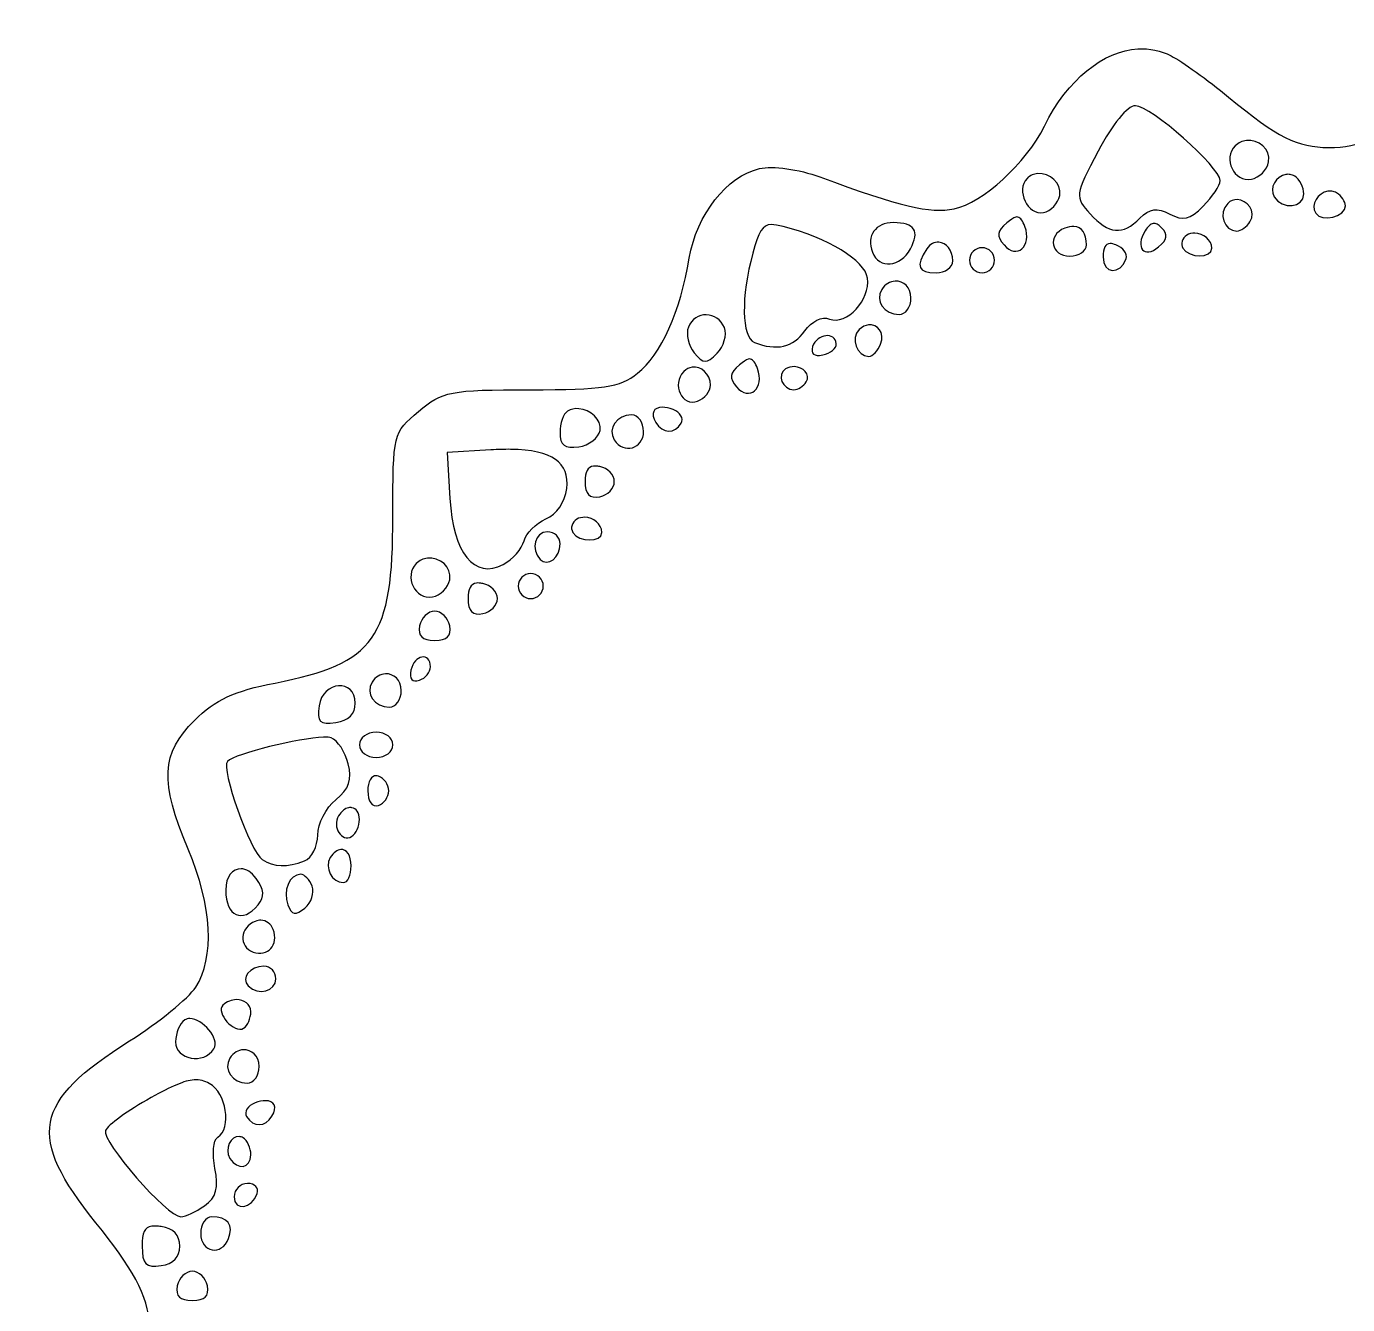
# Model space of a CAD drawing. Header units: centimetres. Extents: x -7.8 to 7.8, y -3.9 to 3.9.
# Drawn here: x -7.752 to -3.83, y 0.01 to 3.805 of the extents above; entities that cross this region are included whole.
import ezdxf

# ---------------------------------------------------------------- set-up
doc = ezdxf.new("R2010")
doc.units = ezdxf.units.CM
doc.header["$MEASUREMENT"] = 0
doc.layers.add('Layer 1', color=7, linetype='Continuous')

msp = doc.modelspace()

# ---------------------------------------------------------------- linework, layer by layer
at = {"layer": 'Layer 1', "color": 42, "lineweight": 25}
for points, knots in [([(-4.45207, 3.73818), (-4.55439, 3.73185), (-4.66158, 3.64773), (-4.72988, 3.50915), (-4.72988, 3.50915), (-4.78452, 3.39829), (-4.91259, 3.28062), (-4.99777, 3.26358), (-4.99777, 3.26358), (-5.07055, 3.24902), (-5.15557, 3.26925), (-5.3963, 3.35784), (-5.3963, 3.35784), (-5.45986, 3.38123), (-5.53493, 3.3916), (-5.57572, 3.38264), (-5.57572, 3.38264), (-5.67151, 3.3616), (-5.76279, 3.24511), (-5.78408, 3.11723), (-5.78408, 3.11723), (-5.81054, 2.95835), (-5.86783, 2.83002), (-5.93787, 2.77493), (-5.93787, 2.77493), (-5.99095, 2.73317), (-6.03936, 2.72615), (-6.2562, 2.72615), (-6.2562, 2.72615), (-6.49456, 2.72615), (-6.51648, 2.72164), (-6.58776, 2.66166), (-6.58776, 2.66166), (-6.66358, 2.59786), (-6.66383, 2.59622), (-6.66383, 2.35077), (-6.66383, 2.35077), (-6.66383, 1.98771), (-6.71615, 1.91355), (-7.01357, 1.8555), (-7.01357, 1.8555), (-7.1355, 1.8317), (-7.19071, 1.80616), (-7.25252, 1.74471), (-7.25252, 1.74471), (-7.35225, 1.64557), (-7.35663, 1.56406), (-7.27154, 1.36189), (-7.27154, 1.36189), (-7.20038, 1.1928), (-7.19208, 1.03981), (-7.24922, 0.95261), (-7.24922, 0.95261), (-7.27099, 0.91938), (-7.35893, 0.8475), (-7.44518, 0.79303), (-7.44518, 0.79303), (-7.73253, 0.61155), (-7.75163, 0.51025), (-7.54523, 0.25311), (-7.54523, 0.25311), (-7.33654, -0.00687), (-7.33426, -0.09955), (-7.53365, -0.34303), (-7.53365, -0.34303), (-7.67492, -0.51552), (-7.71039, -0.63522), (-7.64775, -0.73081), (-7.64775, -0.73081), (-7.6262, -0.7637), (-7.53226, -0.84132), (-7.43856, -0.90361), (-7.43856, -0.90361), (-7.19084, -1.0683), (-7.15605, -1.18657), (-7.27154, -1.47081), (-7.27154, -1.47081), (-7.30565, -1.55475), (-7.33355, -1.65361), (-7.33355, -1.69074), (-7.33355, -1.69074), (-7.33355, -1.78597), (-7.21647, -1.90138), (-7.08385, -1.93713), (-7.08385, -1.93713), (-6.69847, -2.04102), (-6.66409, -2.08192), (-6.66382, -2.43653), (-6.66382, -2.43653), (-6.66382, -2.66623), (-6.66099, -2.67923), (-6.59189, -2.75321), (-6.59189, -2.75321), (-6.52049, -2.82964), (-6.51785, -2.8301), (-6.26695, -2.8301), (-6.26695, -2.8301), (-5.91646, -2.8301), (-5.85834, -2.87855), (-5.77251, -3.23938), (-5.77251, -3.23938), (-5.73929, -3.37902), (-5.69924, -3.43311), (-5.59805, -3.47502), (-5.59805, -3.47502), (-5.5234, -3.50594), (-5.47949, -3.49712), (-5.2235, -3.40391), (-5.2235, -3.40391), (-5.11553, -3.3646), (-5.06462, -3.35855), (-4.98785, -3.3758), (-4.98785, -3.3758), (-4.88431, -3.39906), (-4.84872, -3.43412), (-4.69515, -3.66023), (-4.69515, -3.66023), (-4.64247, -3.73779), (-4.57549, -3.81051), (-4.54632, -3.82229), (-4.54632, -3.82229), (-4.43613, -3.86676), (-4.35219, -3.8432), (-4.23296, -3.73465), (-4.23296, -3.73465), (-3.96074, -3.48683), (-3.81734, -3.48996), (-3.51941, -3.75036), (-3.51941, -3.75036), (-3.34104, -3.90627), (-3.22621, -3.87525), (-3.05143, -3.62303), (-3.05143, -3.62303), (-2.98157, -3.52222), (-2.90203, -3.42469), (-2.87449, -3.4064), (-2.87449, -3.4064), (-2.79121, -3.3511), (-2.64449, -3.36171), (-2.45529, -3.43617), (-2.45529, -3.43617), (-2.26401, -3.51145), (-2.20042, -3.51016), (-2.0948, -3.42707), (-2.0948, -3.42707), (-2.05078, -3.39244), (-2.01889, -3.32793), (-1.98979, -3.2121), (-1.98979, -3.2121), (-1.9046, -2.87294), (-1.84919, -2.83011), (-1.49122, -2.83011), (-1.49122, -2.83011), (-1.26037, -2.83011), (-1.25043, -2.82745), (-1.18033, -2.75735), (-1.18033, -2.75735), (-1.11004, -2.68707), (-1.10757, -2.67779), (-1.10757, -2.4415), (-1.10757, -2.4415), (-1.10731, -2.08356), (-1.0642, -2.03149), (-0.68837, -1.93631), (-0.68837, -1.93631), (-0.55072, -1.90146), (-0.43784, -1.79321), (-0.43784, -1.6957), (-0.43784, -1.6957), (-0.43784, -1.65608), (-0.46723, -1.55181), (-0.50316, -1.46419), (-0.50316, -1.46419), (-0.57236, -1.29543), (-0.58268, -1.1518), (-0.53127, -1.06731), (-0.53127, -1.06731), (-0.51412, -1.03913), (-0.42584, -0.96655), (-0.33531, -0.90608), (-0.33531, -0.90608), (-0.04358, -0.7112), (-0.02424, -0.60271), (-0.23692, -0.34301), (-0.23692, -0.34301), (-0.43502, -0.10113), (-0.43418, -0.00207), (-0.23196, 0.24486), (-0.23196, 0.24486), (-0.12182, 0.37935), (-0.10298, 0.41783), (-0.10298, 0.50614), (-0.10298, 0.50614), (-0.10298, 0.63375), (-0.12923, 0.66678), (-0.34359, 0.80545), (-0.34359, 0.80545), (-0.58663, 0.96268), (-0.62479, 1.09706), (-0.50151, 1.3619), (-0.50151, 1.3619), (-0.37562, 1.63236), (-0.44267, 1.77402), (-0.73137, 1.84476), (-0.73137, 1.84476), (-0.93632, 1.89499), (-1.05108, 1.96016), (-1.0836, 2.04568), (-1.0836, 2.04568), (-1.0969, 2.08067), (-1.10758, 2.21893), (-1.10758, 2.35326), (-1.10758, 2.35326), (-1.10758, 2.59553), (-1.10795, 2.59796), (-1.18365, 2.66167), (-1.18365, 2.66167), (-1.25496, 2.72167), (-1.27689, 2.72616), (-1.51603, 2.72616), (-1.51603, 2.72616), (-1.76252, 2.72616), (-1.77464, 2.72907), (-1.84676, 2.79644), (-1.84676, 2.79644), (-1.89128, 2.83803), (-1.93302, 2.91053), (-1.94929, 2.97586), (-1.94929, 2.97586), (-2.00373, 3.19444), (-2.06082, 3.30489), (-2.14442, 3.35372), (-2.14442, 3.35372), (-2.23388, 3.40597), (-2.27231, 3.40087), (-2.55535, 3.2975), (-2.55535, 3.2975), (-2.68598, 3.24979), (-2.71185, 3.24785), (-2.8034, 3.27683), (-2.8034, 3.27683), (-2.88898, 3.30392), (-2.9261, 3.33899), (-3.02995, 3.49263), (-3.02995, 3.49263), (-3.22596, 3.7826), (-3.33046, 3.80489), (-3.57069, 3.60921), (-3.57069, 3.60921), (-3.74024, 3.47111), (-3.79019, 3.4455), (-3.88571, 3.4455), (-3.88571, 3.4455), (-3.97957, 3.4455), (-4.03705, 3.47423), (-4.18337, 3.59515), (-4.18337, 3.59515), (-4.24476, 3.64588), (-4.32156, 3.70099), (-4.3537, 3.71752), (-4.3537, 3.71752), (-4.38513, 3.73368), (-4.41799, 3.7403), (-4.45209, 3.73819), (-4.45209, 3.73819), (-4.45209, 3.73819), (-4.45207, 3.73818), (-4.45207, 3.73818)], [0, 0, 0, 0, 0.0147059, 0.0147059, 0.0147059, 0.0147059, 0.0294118, 0.0294118, 0.0294118, 0.0294118, 0.0441176, 0.0441176, 0.0441176, 0.0441176, 0.0588235, 0.0588235, 0.0588235, 0.0588235, 0.0735294, 0.0735294, 0.0735294, 0.0735294, 0.0882353, 0.0882353, 0.0882353, 0.0882353, 0.1029412, 0.1029412, 0.1029412, 0.1029412, 0.1176471, 0.1176471, 0.1176471, 0.1176471, 0.1323529, 0.1323529, 0.1323529, 0.1323529, 0.1470588, 0.1470588, 0.1470588, 0.1470588, 0.1617647, 0.1617647, 0.1617647, 0.1617647, 0.1764706, 0.1764706, 0.1764706, 0.1764706, 0.1911765, 0.1911765, 0.1911765, 0.1911765, 0.2058824, 0.2058824, 0.2058824, 0.2058824, 0.2205882, 0.2205882, 0.2205882, 0.2205882, 0.2352941, 0.2352941, 0.2352941, 0.2352941, 0.25, 0.25, 0.25, 0.25, 0.2647059, 0.2647059, 0.2647059, 0.2647059, 0.2794118, 0.2794118, 0.2794118, 0.2794118, 0.2941176, 0.2941176, 0.2941176, 0.2941176, 0.3088235, 0.3088235, 0.3088235, 0.3088235, 0.3235294, 0.3235294, 0.3235294, 0.3235294, 0.3382353, 0.3382353, 0.3382353, 0.3382353, 0.3529412, 0.3529412, 0.3529412, 0.3529412, 0.3676471, 0.3676471, 0.3676471, 0.3676471, 0.3823529, 0.3823529, 0.3823529, 0.3823529, 0.3970588, 0.3970588, 0.3970588, 0.3970588, 0.4117647, 0.4117647, 0.4117647, 0.4117647, 0.4264706, 0.4264706, 0.4264706, 0.4264706, 0.4411765, 0.4411765, 0.4411765, 0.4411765, 0.4558824, 0.4558824, 0.4558824, 0.4558824, 0.4705882, 0.4705882, 0.4705882, 0.4705882, 0.4852941, 0.4852941, 0.4852941, 0.4852941, 0.5, 0.5, 0.5, 0.5, 0.5147059, 0.5147059, 0.5147059, 0.5147059, 0.5294118, 0.5294118, 0.5294118, 0.5294118, 0.5441176, 0.5441176, 0.5441176, 0.5441176, 0.5588235, 0.5588235, 0.5588235, 0.5588235, 0.5735294, 0.5735294, 0.5735294, 0.5735294, 0.5882353, 0.5882353, 0.5882353, 0.5882353, 0.6029412, 0.6029412, 0.6029412, 0.6029412, 0.6176471, 0.6176471, 0.6176471, 0.6176471, 0.6323529, 0.6323529, 0.6323529, 0.6323529, 0.6470588, 0.6470588, 0.6470588, 0.6470588, 0.6617647, 0.6617647, 0.6617647, 0.6617647, 0.6764706, 0.6764706, 0.6764706, 0.6764706, 0.6911765, 0.6911765, 0.6911765, 0.6911765, 0.7058824, 0.7058824, 0.7058824, 0.7058824, 0.7205882, 0.7205882, 0.7205882, 0.7205882, 0.7352941, 0.7352941, 0.7352941, 0.7352941, 0.75, 0.75, 0.75, 0.75, 0.7647059, 0.7647059, 0.7647059, 0.7647059, 0.7794118, 0.7794118, 0.7794118, 0.7794118, 0.7941176, 0.7941176, 0.7941176, 0.7941176, 0.8088235, 0.8088235, 0.8088235, 0.8088235, 0.8235294, 0.8235294, 0.8235294, 0.8235294, 0.8382353, 0.8382353, 0.8382353, 0.8382353, 0.8529412, 0.8529412, 0.8529412, 0.8529412, 0.8676471, 0.8676471, 0.8676471, 0.8676471, 0.8823529, 0.8823529, 0.8823529, 0.8823529, 0.8970588, 0.8970588, 0.8970588, 0.8970588, 0.9117647, 0.9117647, 0.9117647, 0.9117647, 0.9264706, 0.9264706, 0.9264706, 0.9264706, 0.9411765, 0.9411765, 0.9411765, 0.9411765, 0.9558824, 0.9558824, 0.9558824, 0.9558824, 0.9705882, 0.9705882, 0.9705882, 0.9705882, 1, 1, 1, 1]), ([(-4.45951, 3.56951), (-4.41404, 3.56917), (-4.20816, 3.38691), (-4.20816, 3.34709), (-4.20816, 3.34709), (-4.20816, 3.3329), (-4.231, 3.29862), (-4.25859, 3.27102), (-4.25859, 3.27102), (-4.2987, 3.23091), (-4.31814, 3.22664), (-4.35781, 3.24787), (-4.35781, 3.24787), (-4.39596, 3.26829), (-4.41676, 3.26499), (-4.44628, 3.23547), (-4.44628, 3.23547), (-4.49815, 3.1836), (-4.53882, 3.18741), (-4.59428, 3.2487), (-4.59428, 3.2487), (-4.63994, 3.29915), (-4.63953, 3.30251), (-4.5703, 3.43473), (-4.5703, 3.43473), (-4.52868, 3.51422), (-4.48333, 3.56969), (-4.45951, 3.5695), (-4.45951, 3.5695), (-4.45951, 3.5695), (-4.45951, 3.56951), (-4.45951, 3.56951)], [0, 0, 0, 0, 0.1111111, 0.1111111, 0.1111111, 0.1111111, 0.2222222, 0.2222222, 0.2222222, 0.2222222, 0.3333333, 0.3333333, 0.3333333, 0.3333333, 0.4444444, 0.4444444, 0.4444444, 0.4444444, 0.5555556, 0.5555556, 0.5555556, 0.5555556, 0.6666667, 0.6666667, 0.6666667, 0.6666667, 0.7777778, 0.7777778, 0.7777778, 0.7777778, 1, 1, 1, 1]), ([(-4.13044, 3.46616), (-4.09482, 3.46999), (-4.05689, 3.44094), (-4.06429, 3.4025), (-4.06429, 3.4025), (-4.06886, 3.37874), (-4.0918, 3.35581), (-4.11555, 3.35124), (-4.11555, 3.35124), (-4.16681, 3.34137), (-4.2013, 3.41267), (-4.16351, 3.45046), (-4.16351, 3.45046), (-4.15406, 3.45991), (-4.14231, 3.46489), (-4.13044, 3.46617), (-4.13044, 3.46617), (-4.13044, 3.46617), (-4.13044, 3.46616), (-4.13044, 3.46616)], [0, 0, 0, 0, 0.1666667, 0.1666667, 0.1666667, 0.1666667, 0.3333333, 0.3333333, 0.3333333, 0.3333333, 0.5, 0.5, 0.5, 0.5, 0.6666667, 0.6666667, 0.6666667, 0.6666667, 1, 1, 1, 1]), ([(-4.74973, 3.36777), (-4.71516, 3.37023), (-4.67726, 3.34042), (-4.68441, 3.30328), (-4.68441, 3.30328), (-4.68899, 3.27952), (-4.71036, 3.25625), (-4.73237, 3.25202), (-4.73237, 3.25202), (-4.7794, 3.24296), (-4.81586, 3.31901), (-4.78115, 3.35372), (-4.78115, 3.35372), (-4.77219, 3.36268), (-4.76126, 3.36696), (-4.74973, 3.36778), (-4.74973, 3.36778), (-4.74973, 3.36778), (-4.74973, 3.36777), (-4.74973, 3.36777)], [0, 0, 0, 0, 0.1666667, 0.1666667, 0.1666667, 0.1666667, 0.3333333, 0.3333333, 0.3333333, 0.3333333, 0.5, 0.5, 0.5, 0.5, 0.6666667, 0.6666667, 0.6666667, 0.6666667, 1, 1, 1, 1]), ([(-4.01303, 3.36528), (-4.00905, 3.36597), (-4.00467, 3.36589), (-4.00063, 3.36528), (-4.00063, 3.36528), (-3.99601, 3.36459), (-3.99095, 3.36303), (-3.98658, 3.36032), (-3.98658, 3.36032), (-3.97175, 3.35115), (-3.96012, 3.32706), (-3.96012, 3.3074), (-3.96012, 3.3074), (-3.96012, 3.26564), (-4.02345, 3.25979), (-4.04776, 3.29913), (-4.04776, 3.29913), (-4.06433, 3.32595), (-4.04089, 3.36039), (-4.01303, 3.36528)], [0, 0, 0, 0, 0.1666667, 0.1666667, 0.1666667, 0.1666667, 0.3333333, 0.3333333, 0.3333333, 0.3333333, 0.5, 0.5, 0.5, 0.5, 0.6666667, 0.6666667, 0.6666667, 0.6666667, 1, 1, 1, 1]), ([(-3.889, 3.31567), (-3.88503, 3.31636), (-3.88061, 3.31628), (-3.8766, 3.31567), (-3.8766, 3.31567), (-3.87202, 3.31498), (-3.86685, 3.31337), (-3.86255, 3.31071), (-3.86255, 3.31071), (-3.84771, 3.30154), (-3.83609, 3.28405), (-3.83609, 3.27268), (-3.83609, 3.27268), (-3.83609, 3.23968), (-3.90695, 3.22187), (-3.92456, 3.25035), (-3.92456, 3.25035), (-3.94075, 3.27654), (-3.91682, 3.31076), (-3.88901, 3.31567), (-3.88901, 3.31567), (-3.88901, 3.31567), (-3.889, 3.31567), (-3.889, 3.31567)], [0, 0, 0, 0, 0.1428571, 0.1428571, 0.1428571, 0.1428571, 0.2857143, 0.2857143, 0.2857143, 0.2857143, 0.4285714, 0.4285714, 0.4285714, 0.4285714, 0.5714286, 0.5714286, 0.5714286, 0.5714286, 0.7142857, 0.7142857, 0.7142857, 0.7142857, 1, 1, 1, 1]), ([(-4.15772, 3.29087), (-4.12831, 3.29002), (-4.10052, 3.25574), (-4.11969, 3.22472), (-4.11969, 3.22472), (-4.12886, 3.20989), (-4.14652, 3.19743), (-4.15855, 3.19743), (-4.15855, 3.19743), (-4.19686, 3.19743), (-4.21446, 3.25066), (-4.18583, 3.27929), (-4.18583, 3.27929), (-4.17728, 3.28784), (-4.16752, 3.29115), (-4.15772, 3.29087)], [0, 0, 0, 0, 0.2, 0.2, 0.2, 0.2, 0.4, 0.4, 0.4, 0.4, 0.6, 0.6, 0.6, 0.6, 1, 1, 1, 1]), ([(-5.54017, 3.21648), (-5.53095, 3.21648), (-5.51967, 3.21426), (-5.50544, 3.21069), (-5.50544, 3.21069), (-5.37288, 3.17742), (-5.26238, 3.10992), (-5.25491, 3.05773), (-5.25491, 3.05773), (-5.24568, 2.99316), (-5.31707, 2.91657), (-5.36818, 2.93619), (-5.36818, 2.93619), (-5.39, 2.94456), (-5.42049, 2.92983), (-5.44094, 2.90064), (-5.44094, 2.90064), (-5.47484, 2.85224), (-5.52568, 2.84055), (-5.5906, 2.86674), (-5.5906, 2.86674), (-5.6285, 2.88204), (-5.63116, 3.00316), (-5.59556, 3.13132), (-5.59556, 3.13132), (-5.57772, 3.19559), (-5.56782, 3.21625), (-5.54016, 3.21648), (-5.54016, 3.21648), (-5.54016, 3.21648), (-5.54017, 3.21648), (-5.54017, 3.21648)], [0, 0, 0, 0, 0.1111111, 0.1111111, 0.1111111, 0.1111111, 0.2222222, 0.2222222, 0.2222222, 0.2222222, 0.3333333, 0.3333333, 0.3333333, 0.3333333, 0.4444444, 0.4444444, 0.4444444, 0.4444444, 0.5555556, 0.5555556, 0.5555556, 0.5555556, 0.6666667, 0.6666667, 0.6666667, 0.6666667, 0.7777778, 0.7777778, 0.7777778, 0.7777778, 1, 1, 1, 1]), ([(-5.17802, 3.22225), (-5.11498, 3.22225), (-5.09913, 3.19769), (-5.12759, 3.14453), (-5.12759, 3.14453), (-5.1571, 3.08939), (-5.2206, 3.08395), (-5.24004, 3.13461), (-5.24004, 3.13461), (-5.25879, 3.18347), (-5.23138, 3.22225), (-5.17803, 3.22225), (-5.17803, 3.22225), (-5.17803, 3.22225), (-5.17802, 3.22225), (-5.17802, 3.22225)], [0, 0, 0, 0, 0.2, 0.2, 0.2, 0.2, 0.4, 0.4, 0.4, 0.4, 0.6, 0.6, 0.6, 0.6, 1, 1, 1, 1]), ([(-4.81505, 3.23877), (-4.81277, 3.23935), (-4.8104, 3.23917), (-4.80844, 3.23877), (-4.80844, 3.23877), (-4.80056, 3.23718), (-4.79429, 3.22765), (-4.78777, 3.21066), (-4.78777, 3.21066), (-4.76552, 3.15267), (-4.81269, 3.1114), (-4.84978, 3.15609), (-4.84978, 3.15609), (-4.8723, 3.18323), (-4.8704, 3.19744), (-4.84151, 3.22141), (-4.84151, 3.22141), (-4.83012, 3.23086), (-4.8219, 3.23707), (-4.81505, 3.23877)], [0, 0, 0, 0, 0.1666667, 0.1666667, 0.1666667, 0.1666667, 0.3333333, 0.3333333, 0.3333333, 0.3333333, 0.5, 0.5, 0.5, 0.5, 0.6666667, 0.6666667, 0.6666667, 0.6666667, 1, 1, 1, 1]), ([(-4.40742, 3.21976), (-4.39957, 3.22119), (-4.39145, 3.21701), (-4.38179, 3.20736), (-4.38179, 3.20736), (-4.36247, 3.18805), (-4.36499, 3.1718), (-4.39088, 3.15031), (-4.39088, 3.15031), (-4.43414, 3.11441), (-4.46173, 3.14785), (-4.43057, 3.19827), (-4.43057, 3.19827), (-4.42262, 3.21113), (-4.41527, 3.21834), (-4.40742, 3.21977), (-4.40742, 3.21977), (-4.40742, 3.21977), (-4.40742, 3.21976), (-4.40742, 3.21976)], [0, 0, 0, 0, 0.1666667, 0.1666667, 0.1666667, 0.1666667, 0.3333333, 0.3333333, 0.3333333, 0.3333333, 0.5, 0.5, 0.5, 0.5, 0.6666667, 0.6666667, 0.6666667, 0.6666667, 1, 1, 1, 1]), ([(-4.64224, 3.21069), (-4.61841, 3.20992), (-4.60503, 3.19111), (-4.60503, 3.15612), (-4.60503, 3.15612), (-4.60503, 3.13793), (-4.62735, 3.12305), (-4.65464, 3.12305), (-4.65464, 3.12305), (-4.71104, 3.12305), (-4.72229, 3.18549), (-4.66952, 3.20573), (-4.66952, 3.20573), (-4.65938, 3.20962), (-4.65018, 3.21094), (-4.64223, 3.21069), (-4.64223, 3.21069), (-4.64223, 3.21069), (-4.64224, 3.21069), (-4.64224, 3.21069)], [0, 0, 0, 0, 0.1666667, 0.1666667, 0.1666667, 0.1666667, 0.3333333, 0.3333333, 0.3333333, 0.3333333, 0.5, 0.5, 0.5, 0.5, 0.6666667, 0.6666667, 0.6666667, 0.6666667, 1, 1, 1, 1]), ([(-4.2834, 3.19085), (-4.2582, 3.19048), (-4.23297, 3.17132), (-4.23297, 3.1462), (-4.23297, 3.1462), (-4.23297, 3.116), (-4.30034, 3.11607), (-4.31896, 3.1462), (-4.31896, 3.1462), (-4.32681, 3.1589), (-4.32124, 3.17649), (-4.30738, 3.18506), (-4.30738, 3.18506), (-4.29998, 3.18963), (-4.2918, 3.19097), (-4.2834, 3.19085)], [0, 0, 0, 0, 0.2, 0.2, 0.2, 0.2, 0.4, 0.4, 0.4, 0.4, 0.6, 0.6, 0.6, 0.6, 1, 1, 1, 1]), ([(-5.04325, 3.16439), (-5.02199, 3.16262), (-5.00191, 3.14136), (-5.00191, 3.10899), (-5.00191, 3.10899), (-5.00191, 3.08933), (-5.02423, 3.07344), (-5.05152, 3.07344), (-5.05152, 3.07344), (-5.10537, 3.07344), (-5.11243, 3.09146), (-5.0788, 3.14455), (-5.0788, 3.14455), (-5.0693, 3.15956), (-5.05601, 3.16546), (-5.04325, 3.16439)], [0, 0, 0, 0, 0.2, 0.2, 0.2, 0.2, 0.4, 0.4, 0.4, 0.4, 0.6, 0.6, 0.6, 0.6, 1, 1, 1, 1]), ([(-4.91509, 3.14785), (-4.89462, 3.14785), (-4.87788, 3.13111), (-4.87788, 3.11064), (-4.87788, 3.11064), (-4.87788, 3.09018), (-4.89462, 3.07343), (-4.91509, 3.07343), (-4.91509, 3.07343), (-4.93555, 3.07343), (-4.9523, 3.09018), (-4.9523, 3.11064), (-4.9523, 3.11064), (-4.9523, 3.1311), (-4.93555, 3.14785), (-4.91509, 3.14785)], [0, 0, 0, 0, 0.2, 0.2, 0.2, 0.2, 0.4, 0.4, 0.4, 0.4, 0.6, 0.6, 0.6, 0.6, 1, 1, 1, 1]), ([(-4.53475, 3.16025), (-4.52991, 3.16051), (-4.52409, 3.15869), (-4.51739, 3.15611), (-4.51739, 3.15611), (-4.49635, 3.14803), (-4.48278, 3.13011), (-4.48762, 3.1156), (-4.48762, 3.1156), (-4.50423, 3.06576), (-4.55542, 3.06953), (-4.55542, 3.12056), (-4.55542, 3.12056), (-4.55542, 3.14731), (-4.54928, 3.15987), (-4.53475, 3.16025)], [0, 0, 0, 0, 0.2, 0.2, 0.2, 0.2, 0.4, 0.4, 0.4, 0.4, 0.6, 0.6, 0.6, 0.6, 1, 1, 1, 1]), ([(-5.17306, 3.04863), (-5.14894, 3.04977), (-5.12593, 3.03112), (-5.12593, 2.99902), (-5.12593, 2.99902), (-5.12593, 2.97174), (-5.14182, 2.94941), (-5.16148, 2.94941), (-5.16148, 2.94941), (-5.2053, 2.94941), (-5.2335, 2.99023), (-5.21274, 3.02382), (-5.21274, 3.02382), (-5.20262, 3.04019), (-5.18753, 3.04794), (-5.17305, 3.04862), (-5.17305, 3.04862), (-5.17305, 3.04862), (-5.17306, 3.04863), (-5.17306, 3.04863)], [0, 0, 0, 0, 0.1666667, 0.1666667, 0.1666667, 0.1666667, 0.3333333, 0.3333333, 0.3333333, 0.3333333, 0.5, 0.5, 0.5, 0.5, 0.6666667, 0.6666667, 0.6666667, 0.6666667, 1, 1, 1, 1]), ([(-5.73364, 2.94859), (-5.71166, 2.94825), (-5.68945, 2.93546), (-5.6799, 2.91056), (-5.6799, 2.91056), (-5.67164, 2.88904), (-5.6813, 2.85458), (-5.7014, 2.83449), (-5.7014, 2.83449), (-5.73357, 2.80232), (-5.74133, 2.80256), (-5.7692, 2.83613), (-5.7692, 2.83613), (-5.78672, 2.8571), (-5.79448, 2.89156), (-5.78656, 2.9122), (-5.78656, 2.9122), (-5.77711, 2.93681), (-5.75563, 2.94891), (-5.73364, 2.94858), (-5.73364, 2.94858), (-5.73364, 2.94858), (-5.73364, 2.94859), (-5.73364, 2.94859)], [0, 0, 0, 0, 0.1428571, 0.1428571, 0.1428571, 0.1428571, 0.2857143, 0.2857143, 0.2857143, 0.2857143, 0.4285714, 0.4285714, 0.4285714, 0.4285714, 0.5714286, 0.5714286, 0.5714286, 0.5714286, 0.7142857, 0.7142857, 0.7142857, 0.7142857, 1, 1, 1, 1]), ([(-5.25243, 2.91882), (-5.22573, 2.92223), (-5.20293, 2.89596), (-5.21605, 2.86177), (-5.21605, 2.86177), (-5.22373, 2.84174), (-5.2394, 2.82539), (-5.25078, 2.82539), (-5.25078, 2.82539), (-5.28679, 2.82539), (-5.3062, 2.87829), (-5.27972, 2.90477), (-5.27972, 2.90477), (-5.27116, 2.91333), (-5.26133, 2.91769), (-5.25243, 2.91883), (-5.25243, 2.91883), (-5.25243, 2.91883), (-5.25243, 2.91882), (-5.25243, 2.91882)], [0, 0, 0, 0, 0.1666667, 0.1666667, 0.1666667, 0.1666667, 0.3333333, 0.3333333, 0.3333333, 0.3333333, 0.5, 0.5, 0.5, 0.5, 0.6666667, 0.6666667, 0.6666667, 0.6666667, 1, 1, 1, 1]), ([(-5.37894, 2.88658), (-5.36322, 2.88849), (-5.3485, 2.88101), (-5.34752, 2.8626), (-5.34752, 2.8626), (-5.34681, 2.84896), (-5.36528, 2.83424), (-5.38803, 2.82953), (-5.38803, 2.82953), (-5.41389, 2.82417), (-5.42476, 2.83347), (-5.4178, 2.85433), (-5.4178, 2.85433), (-5.41137, 2.87364), (-5.39466, 2.88466), (-5.37894, 2.88658)], [0, 0, 0, 0, 0.2, 0.2, 0.2, 0.2, 0.4, 0.4, 0.4, 0.4, 0.6, 0.6, 0.6, 0.6, 1, 1, 1, 1]), ([(-5.77581, 2.79316), (-5.749, 2.79705), (-5.72124, 2.77437), (-5.72124, 2.73942), (-5.72124, 2.73942), (-5.72124, 2.72122), (-5.73829, 2.70034), (-5.75927, 2.69229), (-5.75927, 2.69229), (-5.80545, 2.67457), (-5.83765, 2.74289), (-5.80061, 2.77993), (-5.80061, 2.77993), (-5.79288, 2.78766), (-5.78474, 2.79186), (-5.77581, 2.79316)], [0, 0, 0, 0, 0.2, 0.2, 0.2, 0.2, 0.4, 0.4, 0.4, 0.4, 0.6, 0.6, 0.6, 0.6, 1, 1, 1, 1]), ([(-5.6088, 2.81713), (-5.60652, 2.81769), (-5.60415, 2.81753), (-5.60219, 2.81713), (-5.60219, 2.81713), (-5.59431, 2.81554), (-5.58804, 2.80601), (-5.58152, 2.78902), (-5.58152, 2.78902), (-5.55927, 2.73103), (-5.60645, 2.68976), (-5.64353, 2.73445), (-5.64353, 2.73445), (-5.66606, 2.76159), (-5.66415, 2.77579), (-5.63526, 2.79977), (-5.63526, 2.79977), (-5.62387, 2.80922), (-5.61565, 2.81543), (-5.6088, 2.81713)], [0, 0, 0, 0, 0.1666667, 0.1666667, 0.1666667, 0.1666667, 0.3333333, 0.3333333, 0.3333333, 0.3333333, 0.5, 0.5, 0.5, 0.5, 0.6666667, 0.6666667, 0.6666667, 0.6666667, 1, 1, 1, 1]), ([(-5.47237, 2.7948), (-5.44617, 2.79374), (-5.42306, 2.77159), (-5.43682, 2.74933), (-5.43682, 2.74933), (-5.44467, 2.73663), (-5.46117, 2.72618), (-5.4732, 2.72618), (-5.4732, 2.72618), (-5.50794, 2.72618), (-5.52574, 2.77105), (-5.498, 2.78819), (-5.498, 2.78819), (-5.48974, 2.79329), (-5.4811, 2.79515), (-5.47237, 2.7948)], [0, 0, 0, 0, 0.2, 0.2, 0.2, 0.2, 0.4, 0.4, 0.4, 0.4, 0.6, 0.6, 0.6, 0.6, 1, 1, 1, 1]), ([(-6.11233, 2.66997), (-6.07794, 2.66706), (-6.04263, 2.63718), (-6.04867, 2.60548), (-6.04867, 2.60548), (-6.05289, 2.58332), (-6.08178, 2.56106), (-6.11233, 2.5567), (-6.11233, 2.5567), (-6.15408, 2.55074), (-6.16773, 2.56139), (-6.16773, 2.59887), (-6.16773, 2.59887), (-6.16773, 2.6263), (-6.15782, 2.65487), (-6.1454, 2.66254), (-6.1454, 2.66254), (-6.13572, 2.66852), (-6.12379, 2.67095), (-6.11233, 2.66998), (-6.11233, 2.66998), (-6.11233, 2.66998), (-6.11233, 2.66997), (-6.11233, 2.66997)], [0, 0, 0, 0, 0.1428571, 0.1428571, 0.1428571, 0.1428571, 0.2857143, 0.2857143, 0.2857143, 0.2857143, 0.4285714, 0.4285714, 0.4285714, 0.4285714, 0.5714286, 0.5714286, 0.5714286, 0.5714286, 0.7142857, 0.7142857, 0.7142857, 0.7142857, 1, 1, 1, 1]), ([(-5.86346, 2.6741), (-5.85466, 2.6741), (-5.84392, 2.67204), (-5.83204, 2.66749), (-5.83204, 2.66749), (-5.81012, 2.65908), (-5.79957, 2.64071), (-5.80806, 2.62698), (-5.80806, 2.62698), (-5.82817, 2.59445), (-5.86271, 2.5953), (-5.8833, 2.62862), (-5.8833, 2.62862), (-5.90042, 2.65632), (-5.88987, 2.6744), (-5.86346, 2.67409), (-5.86346, 2.67409), (-5.86346, 2.67409), (-5.86346, 2.6741), (-5.86346, 2.6741)], [0, 0, 0, 0, 0.1666667, 0.1666667, 0.1666667, 0.1666667, 0.3333333, 0.3333333, 0.3333333, 0.3333333, 0.5, 0.5, 0.5, 0.5, 0.6666667, 0.6666667, 0.6666667, 0.6666667, 1, 1, 1, 1]), ([(-5.95523, 2.65178), (-5.93557, 2.65178), (-5.91968, 2.62946), (-5.91968, 2.60217), (-5.91968, 2.60217), (-5.91968, 2.55082), (-5.97952, 2.53372), (-6.0065, 2.57737), (-6.0065, 2.57737), (-6.02727, 2.61096), (-5.99906, 2.65178), (-5.95524, 2.65178), (-5.95524, 2.65178), (-5.95524, 2.65178), (-5.95523, 2.65178), (-5.95523, 2.65178)], [0, 0, 0, 0, 0.2, 0.2, 0.2, 0.2, 0.4, 0.4, 0.4, 0.4, 0.6, 0.6, 0.6, 0.6, 1, 1, 1, 1]), ([(-6.3149, 2.54926), (-6.19046, 2.5477), (-6.13891, 2.51033), (-6.14788, 2.43268), (-6.14788, 2.43268), (-6.15248, 2.39284), (-6.17739, 2.35682), (-6.20989, 2.34255), (-6.20989, 2.34255), (-6.23975, 2.32945), (-6.26835, 2.30029), (-6.27438, 2.27723), (-6.27438, 2.27723), (-6.2804, 2.25417), (-6.30874, 2.22257), (-6.33639, 2.20778), (-6.33639, 2.20778), (-6.42177, 2.16208), (-6.48502, 2.24134), (-6.49431, 2.40374), (-6.49431, 2.40374), (-6.49431, 2.40374), (-6.50258, 2.54017), (-6.50258, 2.54017), (-6.50258, 2.54017), (-6.50258, 2.54017), (-6.37277, 2.54761), (-6.37277, 2.54761), (-6.37277, 2.54761), (-6.35201, 2.5488), (-6.33267, 2.54949), (-6.31489, 2.54925), (-6.31489, 2.54925), (-6.31489, 2.54925), (-6.3149, 2.54926), (-6.3149, 2.54926)], [0, 0, 0, 0, 0.1, 0.1, 0.1, 0.1, 0.2, 0.2, 0.2, 0.2, 0.3, 0.3, 0.3, 0.3, 0.4, 0.4, 0.4, 0.4, 0.5, 0.5, 0.5, 0.5, 0.6, 0.6, 0.6, 0.6, 0.7, 0.7, 0.7, 0.7, 0.8, 0.8, 0.8, 0.8, 1, 1, 1, 1]), ([(-6.06851, 2.49965), (-6.06605, 2.50002), (-6.0631, 2.49965), (-6.06024, 2.49965), (-6.06024, 2.49965), (-6.05697, 2.49939), (-6.0533, 2.49872), (-6.04949, 2.49801), (-6.04949, 2.49801), (-6.02561, 2.49341), (-6.0065, 2.47345), (-6.0065, 2.45336), (-6.0065, 2.45336), (-6.0065, 2.43327), (-6.02562, 2.41331), (-6.04949, 2.40871), (-6.04949, 2.40871), (-6.07994, 2.40284), (-6.09331, 2.416), (-6.09331, 2.45336), (-6.09331, 2.45336), (-6.09331, 2.48196), (-6.08579, 2.49702), (-6.06851, 2.49966), (-6.06851, 2.49966), (-6.06851, 2.49966), (-6.06851, 2.49965), (-6.06851, 2.49965)], [0, 0, 0, 0, 0.125, 0.125, 0.125, 0.125, 0.25, 0.25, 0.25, 0.25, 0.375, 0.375, 0.375, 0.375, 0.5, 0.5, 0.5, 0.5, 0.625, 0.625, 0.625, 0.625, 0.75, 0.75, 0.75, 0.75, 1, 1, 1, 1]), ([(-6.09414, 2.34751), (-6.06894, 2.34714), (-6.04371, 2.32798), (-6.04371, 2.30286), (-6.04371, 2.30286), (-6.04371, 2.27269), (-6.11108, 2.27273), (-6.1297, 2.30286), (-6.1297, 2.30286), (-6.13755, 2.31556), (-6.132, 2.33315), (-6.11812, 2.34172), (-6.11812, 2.34172), (-6.11072, 2.34629), (-6.10254, 2.34764), (-6.09414, 2.34751)], [0, 0, 0, 0, 0.2, 0.2, 0.2, 0.2, 0.4, 0.4, 0.4, 0.4, 0.6, 0.6, 0.6, 0.6, 1, 1, 1, 1]), ([(-6.20493, 2.30451), (-6.18446, 2.30451), (-6.16772, 2.28861), (-6.16772, 2.26896), (-6.16772, 2.26896), (-6.16772, 2.22752), (-6.20327, 2.19951), (-6.22642, 2.22266), (-6.22642, 2.22266), (-6.25607, 2.2523), (-6.24228, 2.30452), (-6.20492, 2.30452), (-6.20492, 2.30452), (-6.20492, 2.30452), (-6.20493, 2.30451), (-6.20493, 2.30451)], [0, 0, 0, 0, 0.2, 0.2, 0.2, 0.2, 0.4, 0.4, 0.4, 0.4, 0.6, 0.6, 0.6, 0.6, 1, 1, 1, 1]), ([(-6.5613, 2.22597), (-6.52568, 2.2298), (-6.48775, 2.20075), (-6.49515, 2.1623), (-6.49515, 2.1623), (-6.49972, 2.13854), (-6.52266, 2.11561), (-6.54641, 2.11104), (-6.54641, 2.11104), (-6.59768, 2.10117), (-6.63216, 2.17247), (-6.59437, 2.21026), (-6.59437, 2.21026), (-6.58492, 2.21971), (-6.57317, 2.22469), (-6.5613, 2.22597)], [0, 0, 0, 0, 0.2, 0.2, 0.2, 0.2, 0.4, 0.4, 0.4, 0.4, 0.6, 0.6, 0.6, 0.6, 1, 1, 1, 1]), ([(-6.25454, 2.18049), (-6.23407, 2.18049), (-6.21733, 2.16375), (-6.21733, 2.14328), (-6.21733, 2.14328), (-6.21733, 2.12281), (-6.23407, 2.10607), (-6.25454, 2.10607), (-6.25454, 2.10607), (-6.275, 2.10607), (-6.29175, 2.12281), (-6.29175, 2.14328), (-6.29175, 2.14328), (-6.29175, 2.16374), (-6.275, 2.18049), (-6.25454, 2.18049)], [0, 0, 0, 0, 0.2, 0.2, 0.2, 0.2, 0.4, 0.4, 0.4, 0.4, 0.6, 0.6, 0.6, 0.6, 1, 1, 1, 1]), ([(-6.41578, 2.1524), (-6.41332, 2.15277), (-6.41037, 2.1524), (-6.40751, 2.1524), (-6.40751, 2.1524), (-6.40424, 2.15214), (-6.40057, 2.15147), (-6.39676, 2.15076), (-6.39676, 2.15076), (-6.37289, 2.14616), (-6.35377, 2.1262), (-6.35377, 2.10611), (-6.35377, 2.10611), (-6.35377, 2.08602), (-6.37289, 2.06606), (-6.39676, 2.06146), (-6.39676, 2.06146), (-6.42722, 2.05559), (-6.44058, 2.06875), (-6.44058, 2.10611), (-6.44058, 2.10611), (-6.44058, 2.13471), (-6.43306, 2.14977), (-6.41578, 2.15241), (-6.41578, 2.15241), (-6.41578, 2.15241), (-6.41578, 2.1524), (-6.41578, 2.1524)], [0, 0, 0, 0, 0.125, 0.125, 0.125, 0.125, 0.25, 0.25, 0.25, 0.25, 0.375, 0.375, 0.375, 0.375, 0.5, 0.5, 0.5, 0.5, 0.625, 0.625, 0.625, 0.625, 0.75, 0.75, 0.75, 0.75, 1, 1, 1, 1]), ([(-6.5398, 2.06889), (-6.51971, 2.06889), (-6.49975, 2.04894), (-6.49515, 2.02507), (-6.49515, 2.02507), (-6.48928, 1.99461), (-6.50244, 1.98208), (-6.5398, 1.98208), (-6.5398, 1.98208), (-6.57716, 1.98208), (-6.59031, 1.99462), (-6.58445, 2.02507), (-6.58445, 2.02507), (-6.57985, 2.04894), (-6.55989, 2.06889), (-6.5398, 2.06889)], [0, 0, 0, 0, 0.2, 0.2, 0.2, 0.2, 0.4, 0.4, 0.4, 0.4, 0.6, 0.6, 0.6, 0.6, 1, 1, 1, 1]), ([(-6.57783, 1.93247), (-6.56449, 1.93472), (-6.5522, 1.92596), (-6.5522, 1.90353), (-6.5522, 1.90353), (-6.5522, 1.88762), (-6.56692, 1.86996), (-6.58527, 1.86384), (-6.58527, 1.86384), (-6.60613, 1.85689), (-6.61543, 1.86774), (-6.61007, 1.89361), (-6.61007, 1.89361), (-6.60526, 1.91685), (-6.59117, 1.93022), (-6.57783, 1.93247)], [0, 0, 0, 0, 0.2, 0.2, 0.2, 0.2, 0.4, 0.4, 0.4, 0.4, 0.6, 0.6, 0.6, 0.6, 1, 1, 1, 1]), ([(-6.68614, 1.88286), (-6.66202, 1.884), (-6.63901, 1.86534), (-6.63901, 1.83325), (-6.63901, 1.83325), (-6.63901, 1.80596), (-6.65491, 1.78364), (-6.67456, 1.78364), (-6.67456, 1.78364), (-6.71838, 1.78364), (-6.74658, 1.82446), (-6.72582, 1.85805), (-6.72582, 1.85805), (-6.7157, 1.87442), (-6.70061, 1.88217), (-6.68613, 1.88285), (-6.68613, 1.88285), (-6.68613, 1.88285), (-6.68614, 1.88286), (-6.68614, 1.88286)], [0, 0, 0, 0, 0.1666667, 0.1666667, 0.1666667, 0.1666667, 0.3333333, 0.3333333, 0.3333333, 0.3333333, 0.5, 0.5, 0.5, 0.5, 0.6666667, 0.6666667, 0.6666667, 0.6666667, 1, 1, 1, 1]), ([(-6.82505, 1.8473), (-6.79952, 1.84926), (-6.77544, 1.83297), (-6.77544, 1.79604), (-6.77544, 1.79604), (-6.77544, 1.76297), (-6.79478, 1.74362), (-6.83332, 1.73816), (-6.83332, 1.73816), (-6.88142, 1.73135), (-6.88974, 1.73967), (-6.88293, 1.78777), (-6.88293, 1.78777), (-6.87764, 1.82511), (-6.85058, 1.84536), (-6.82505, 1.8473)], [0, 0, 0, 0, 0.2, 0.2, 0.2, 0.2, 0.4, 0.4, 0.4, 0.4, 0.6, 0.6, 0.6, 0.6, 1, 1, 1, 1]), ([(-6.8697, 1.69435), (-6.85956, 1.69461), (-6.85182, 1.69435), (-6.84738, 1.69271), (-6.84738, 1.69271), (-6.82804, 1.68529), (-6.80488, 1.65072), (-6.79612, 1.61582), (-6.79612, 1.61582), (-6.7842, 1.56832), (-6.7934, 1.54149), (-6.83333, 1.50916), (-6.83333, 1.50916), (-6.86267, 1.4854), (-6.88707, 1.43802), (-6.88707, 1.40415), (-6.88707, 1.40415), (-6.88707, 1.37028), (-6.90435, 1.33554), (-6.92593, 1.32725), (-6.92593, 1.32725), (-6.97735, 1.30752), (-7.01716, 1.30896), (-7.05161, 1.33139), (-7.05161, 1.33139), (-7.08734, 1.35465), (-7.17518, 1.60222), (-7.15496, 1.62243), (-7.15496, 1.62243), (-7.13042, 1.64697), (-6.94071, 1.69254), (-6.8697, 1.69436), (-6.8697, 1.69436), (-6.8697, 1.69436), (-6.8697, 1.69435), (-6.8697, 1.69435)], [0, 0, 0, 0, 0.1, 0.1, 0.1, 0.1, 0.2, 0.2, 0.2, 0.2, 0.3, 0.3, 0.3, 0.3, 0.4, 0.4, 0.4, 0.4, 0.5, 0.5, 0.5, 0.5, 0.6, 0.6, 0.6, 0.6, 0.7, 0.7, 0.7, 0.7, 0.8, 0.8, 0.8, 0.8, 1, 1, 1, 1]), ([(-6.71343, 1.70923), (-6.68587, 1.70923), (-6.66382, 1.69269), (-6.66382, 1.67202), (-6.66382, 1.67202), (-6.66382, 1.65135), (-6.68587, 1.63481), (-6.71343, 1.63481), (-6.71343, 1.63481), (-6.74099, 1.63481), (-6.76304, 1.65134), (-6.76304, 1.67202), (-6.76304, 1.67202), (-6.76304, 1.69269), (-6.74099, 1.70923), (-6.71343, 1.70923)], [0, 0, 0, 0, 0.2, 0.2, 0.2, 0.2, 0.4, 0.4, 0.4, 0.4, 0.6, 0.6, 0.6, 0.6, 1, 1, 1, 1]), ([(-6.71343, 1.58025), (-6.71131, 1.58025), (-6.70912, 1.57935), (-6.70682, 1.57861), (-6.70682, 1.57861), (-6.68976, 1.57292), (-6.67623, 1.55381), (-6.67623, 1.53562), (-6.67623, 1.53562), (-6.67623, 1.51743), (-6.68977, 1.49748), (-6.70682, 1.4918), (-6.70682, 1.4918), (-6.72526, 1.48565), (-6.73824, 1.50365), (-6.73824, 1.53562), (-6.73824, 1.53562), (-6.73824, 1.56359), (-6.72819, 1.58058), (-6.71344, 1.58027), (-6.71344, 1.58027), (-6.71344, 1.58027), (-6.71343, 1.58025), (-6.71343, 1.58025)], [0, 0, 0, 0, 0.1428571, 0.1428571, 0.1428571, 0.1428571, 0.2857143, 0.2857143, 0.2857143, 0.2857143, 0.4285714, 0.4285714, 0.4285714, 0.4285714, 0.5714286, 0.5714286, 0.5714286, 0.5714286, 0.7142857, 0.7142857, 0.7142857, 0.7142857, 1, 1, 1, 1]), ([(-6.79529, 1.48516), (-6.79187, 1.48585), (-6.78853, 1.48572), (-6.78537, 1.48516), (-6.78537, 1.48516), (-6.77272, 1.48294), (-6.76305, 1.4709), (-6.76305, 1.45043), (-6.76305, 1.45043), (-6.76305, 1.43077), (-6.7735, 1.40784), (-6.7862, 1.39999), (-6.7862, 1.39999), (-6.81569, 1.38176), (-6.84529, 1.42845), (-6.82506, 1.46117), (-6.82506, 1.46117), (-6.81651, 1.47501), (-6.80556, 1.48304), (-6.79529, 1.48515), (-6.79529, 1.48515), (-6.79529, 1.48515), (-6.79529, 1.48516), (-6.79529, 1.48516)], [0, 0, 0, 0, 0.1428571, 0.1428571, 0.1428571, 0.1428571, 0.2857143, 0.2857143, 0.2857143, 0.2857143, 0.4285714, 0.4285714, 0.4285714, 0.4285714, 0.5714286, 0.5714286, 0.5714286, 0.5714286, 0.7142857, 0.7142857, 0.7142857, 0.7142857, 1, 1, 1, 1]), ([(-6.81844, 1.36115), (-6.80154, 1.36255), (-6.78785, 1.34506), (-6.78785, 1.31237), (-6.78785, 1.31237), (-6.78785, 1.28509), (-6.79817, 1.26276), (-6.811, 1.26276), (-6.811, 1.26276), (-6.8443, 1.26276), (-6.86794, 1.30791), (-6.84986, 1.33717), (-6.84986, 1.33717), (-6.84014, 1.3529), (-6.82858, 1.3603), (-6.81844, 1.36115)], [0, 0, 0, 0, 0.2, 0.2, 0.2, 0.2, 0.4, 0.4, 0.4, 0.4, 0.6, 0.6, 0.6, 0.6, 1, 1, 1, 1]), ([(-7.11444, 1.3041), (-7.09969, 1.30352), (-7.0839, 1.29445), (-7.06979, 1.27516), (-7.06979, 1.27516), (-7.0454, 1.24181), (-7.04376, 1.22101), (-7.064, 1.19661), (-7.064, 1.19661), (-7.11077, 1.14025), (-7.15991, 1.16256), (-7.15991, 1.24043), (-7.15991, 1.24043), (-7.15991, 1.28149), (-7.13901, 1.30505), (-7.11443, 1.30409), (-7.11443, 1.30409), (-7.11443, 1.30409), (-7.11444, 1.3041), (-7.11444, 1.3041)], [0, 0, 0, 0, 0.1666667, 0.1666667, 0.1666667, 0.1666667, 0.3333333, 0.3333333, 0.3333333, 0.3333333, 0.5, 0.5, 0.5, 0.5, 0.6666667, 0.6666667, 0.6666667, 0.6666667, 1, 1, 1, 1]), ([(-6.9375, 1.28757), (-6.92612, 1.28757), (-6.91107, 1.27148), (-6.9036, 1.25202), (-6.9036, 1.25202), (-6.89613, 1.23255), (-6.90561, 1.2037), (-6.9251, 1.18753), (-6.9251, 1.18753), (-6.95305, 1.16433), (-6.96378, 1.16601), (-6.97553, 1.19663), (-6.97553, 1.19663), (-6.99158, 1.23847), (-6.97103, 1.28758), (-6.9375, 1.28758), (-6.9375, 1.28758), (-6.9375, 1.28758), (-6.9375, 1.28757), (-6.9375, 1.28757)], [0, 0, 0, 0, 0.1666667, 0.1666667, 0.1666667, 0.1666667, 0.3333333, 0.3333333, 0.3333333, 0.3333333, 0.5, 0.5, 0.5, 0.5, 0.6666667, 0.6666667, 0.6666667, 0.6666667, 1, 1, 1, 1]), ([(-7.05574, 1.15115), (-7.03976, 1.15086), (-7.02578, 1.14058), (-7.01936, 1.12387), (-7.01936, 1.12387), (-7.00188, 1.07832), (-7.03506, 1.04083), (-7.07889, 1.0569), (-7.07889, 1.0569), (-7.12216, 1.07276), (-7.11817, 1.13024), (-7.07228, 1.14785), (-7.07228, 1.14785), (-7.06675, 1.14997), (-7.06107, 1.15125), (-7.05574, 1.15116), (-7.05574, 1.15116), (-7.05574, 1.15116), (-7.05574, 1.15115), (-7.05574, 1.15115)], [0, 0, 0, 0, 0.1666667, 0.1666667, 0.1666667, 0.1666667, 0.3333333, 0.3333333, 0.3333333, 0.3333333, 0.5, 0.5, 0.5, 0.5, 0.6666667, 0.6666667, 0.6666667, 0.6666667, 1, 1, 1, 1]), ([(-7.04664, 1.01473), (-7.02698, 1.01473), (-7.01109, 0.99799), (-7.01109, 0.97752), (-7.01109, 0.97752), (-7.01109, 0.94016), (-7.0633, 0.92638), (-7.09294, 0.95602), (-7.09294, 0.95602), (-7.11609, 0.97917), (-7.08808, 1.01472), (-7.04664, 1.01472), (-7.04664, 1.01472), (-7.04664, 1.01472), (-7.04664, 1.01473), (-7.04664, 1.01473)], [0, 0, 0, 0, 0.2, 0.2, 0.2, 0.2, 0.4, 0.4, 0.4, 0.4, 0.6, 0.6, 0.6, 0.6, 1, 1, 1, 1]), ([(-7.1285, 0.91551), (-7.10578, 0.91585), (-7.08551, 0.90275), (-7.08551, 0.87996), (-7.08551, 0.87996), (-7.08551, 0.8603), (-7.09491, 0.83783), (-7.10701, 0.83035), (-7.10701, 0.83035), (-7.13432, 0.81347), (-7.19063, 0.87654), (-7.16819, 0.89897), (-7.16819, 0.89897), (-7.15713, 0.91004), (-7.14213, 0.9153), (-7.1285, 0.91551)], [0, 0, 0, 0, 0.2, 0.2, 0.2, 0.2, 0.4, 0.4, 0.4, 0.4, 0.6, 0.6, 0.6, 0.6, 1, 1, 1, 1]), ([(-7.26657, 0.85928), (-7.22931, 0.8596), (-7.17633, 0.80012), (-7.19546, 0.76916), (-7.19546, 0.76916), (-7.22468, 0.72189), (-7.30874, 0.73714), (-7.30874, 0.78983), (-7.30874, 0.78983), (-7.30874, 0.81631), (-7.29641, 0.84591), (-7.28145, 0.85515), (-7.28145, 0.85515), (-7.27703, 0.85788), (-7.27189, 0.85924), (-7.26657, 0.85928)], [0, 0, 0, 0, 0.2, 0.2, 0.2, 0.2, 0.4, 0.4, 0.4, 0.4, 0.6, 0.6, 0.6, 0.6, 1, 1, 1, 1]), ([(-7.10782, 0.76668), (-7.0837, 0.76782), (-7.06069, 0.74917), (-7.06069, 0.71707), (-7.06069, 0.71707), (-7.06069, 0.68979), (-7.07658, 0.66746), (-7.09624, 0.66746), (-7.09624, 0.66746), (-7.14006, 0.66746), (-7.16826, 0.70828), (-7.1475, 0.74187), (-7.1475, 0.74187), (-7.13738, 0.75824), (-7.12229, 0.76599), (-7.10781, 0.76667), (-7.10781, 0.76667), (-7.10781, 0.76667), (-7.10782, 0.76668), (-7.10782, 0.76668)], [0, 0, 0, 0, 0.1666667, 0.1666667, 0.1666667, 0.1666667, 0.3333333, 0.3333333, 0.3333333, 0.3333333, 0.5, 0.5, 0.5, 0.5, 0.6666667, 0.6666667, 0.6666667, 0.6666667, 1, 1, 1, 1]), ([(-7.25417, 0.67738), (-7.23701, 0.67876), (-7.2232, 0.6744), (-7.20869, 0.66663), (-7.20869, 0.66663), (-7.15788, 0.63944), (-7.14136, 0.53334), (-7.18389, 0.50705), (-7.18389, 0.50705), (-7.19709, 0.4989), (-7.20065, 0.45689), (-7.19216, 0.41445), (-7.19216, 0.41445), (-7.18047, 0.35598), (-7.18806, 0.32903), (-7.22275, 0.30366), (-7.22275, 0.30366), (-7.24794, 0.28524), (-7.27954, 0.27059), (-7.29303, 0.27059), (-7.29303, 0.27059), (-7.33323, 0.27059), (-7.5296, 0.49529), (-7.5171, 0.52691), (-7.5171, 0.52691), (-7.51076, 0.54295), (-7.44982, 0.58671), (-7.3815, 0.62448), (-7.3815, 0.62448), (-7.31995, 0.6585), (-7.28277, 0.67509), (-7.25417, 0.6774), (-7.25417, 0.6774), (-7.25417, 0.6774), (-7.25417, 0.67738), (-7.25417, 0.67738)], [0, 0, 0, 0, 0.1, 0.1, 0.1, 0.1, 0.2, 0.2, 0.2, 0.2, 0.3, 0.3, 0.3, 0.3, 0.4, 0.4, 0.4, 0.4, 0.5, 0.5, 0.5, 0.5, 0.6, 0.6, 0.6, 0.6, 0.7, 0.7, 0.7, 0.7, 0.8, 0.8, 0.8, 0.8, 1, 1, 1, 1]), ([(-7.04251, 0.61536), (-7.0161, 0.61568), (-7.00555, 0.59759), (-7.02267, 0.56989), (-7.02267, 0.56989), (-7.04327, 0.53656), (-7.0778, 0.5357), (-7.09791, 0.56825), (-7.09791, 0.56825), (-7.1064, 0.58199), (-7.09502, 0.60035), (-7.07311, 0.60876), (-7.07311, 0.60876), (-7.06124, 0.61332), (-7.05132, 0.61527), (-7.04252, 0.61537), (-7.04252, 0.61537), (-7.04252, 0.61537), (-7.04251, 0.61536), (-7.04251, 0.61536)], [0, 0, 0, 0, 0.1666667, 0.1666667, 0.1666667, 0.1666667, 0.3333333, 0.3333333, 0.3333333, 0.3333333, 0.5, 0.5, 0.5, 0.5, 0.6666667, 0.6666667, 0.6666667, 0.6666667, 1, 1, 1, 1]), ([(-7.1194, 0.50871), (-7.11581, 0.50831), (-7.11234, 0.50768), (-7.10865, 0.5054), (-7.10865, 0.5054), (-7.09595, 0.49755), (-7.0855, 0.47462), (-7.0855, 0.45496), (-7.0855, 0.45496), (-7.0855, 0.41403), (-7.1247, 0.40731), (-7.14751, 0.44421), (-7.14751, 0.44421), (-7.16521, 0.47285), (-7.14455, 0.51157), (-7.1194, 0.5087), (-7.1194, 0.5087), (-7.1194, 0.5087), (-7.1194, 0.50871), (-7.1194, 0.50871)], [0, 0, 0, 0, 0.1666667, 0.1666667, 0.1666667, 0.1666667, 0.3333333, 0.3333333, 0.3333333, 0.3333333, 0.5, 0.5, 0.5, 0.5, 0.6666667, 0.6666667, 0.6666667, 0.6666667, 1, 1, 1, 1]), ([(-7.09542, 0.3698), (-7.07382, 0.3698), (-7.06108, 0.35623), (-7.06648, 0.34003), (-7.06648, 0.34003), (-7.08181, 0.29403), (-7.13511, 0.2863), (-7.13511, 0.33011), (-7.13511, 0.33011), (-7.13511, 0.35171), (-7.11702, 0.3698), (-7.09542, 0.3698)], [0, 0, 0, 0, 0.25, 0.25, 0.25, 0.25, 0.5, 0.5, 0.5, 0.5, 1, 1, 1, 1]), ([(-7.36745, 0.24329), (-7.36278, 0.24329), (-7.35746, 0.24244), (-7.35174, 0.24165), (-7.35174, 0.24165), (-7.31511, 0.23645), (-7.29634, 0.21633), (-7.29634, 0.18377), (-7.29634, 0.18377), (-7.29634, 0.15121), (-7.3151, 0.13109), (-7.35174, 0.12589), (-7.35174, 0.12589), (-7.39752, 0.11939), (-7.40796, 0.13007), (-7.40796, 0.18377), (-7.40796, 0.18377), (-7.40796, 0.22404), (-7.40198, 0.23979), (-7.37985, 0.24247), (-7.37985, 0.24247), (-7.37616, 0.24292), (-7.37212, 0.24342), (-7.36745, 0.24329)], [0, 0, 0, 0, 0.1428571, 0.1428571, 0.1428571, 0.1428571, 0.2857143, 0.2857143, 0.2857143, 0.2857143, 0.4285714, 0.4285714, 0.4285714, 0.4285714, 0.5714286, 0.5714286, 0.5714286, 0.5714286, 0.7142857, 0.7142857, 0.7142857, 0.7142857, 1, 1, 1, 1]), ([(-7.20126, 0.27058), (-7.15461, 0.27058), (-7.13609, 0.24665), (-7.15165, 0.20609), (-7.15165, 0.20609), (-7.1719, 0.15333), (-7.23433, 0.16457), (-7.23433, 0.22097), (-7.23433, 0.22097), (-7.23433, 0.24825), (-7.21945, 0.27058), (-7.20126, 0.27058)], [0, 0, 0, 0, 0.25, 0.25, 0.25, 0.25, 0.5, 0.5, 0.5, 0.5, 1, 1, 1, 1]), ([(-7.25913, 0.10934), (-7.23904, 0.10934), (-7.21908, 0.08939), (-7.21448, 0.06552), (-7.21448, 0.06552), (-7.20861, 0.03506), (-7.22177, 0.02253), (-7.25913, 0.02253), (-7.25913, 0.02253), (-7.29649, 0.02253), (-7.30965, 0.03507), (-7.30378, 0.06552), (-7.30378, 0.06552), (-7.29918, 0.08939), (-7.27922, 0.10934), (-7.25913, 0.10934)], [0, 0, 0, 0, 0.2, 0.2, 0.2, 0.2, 0.4, 0.4, 0.4, 0.4, 0.6, 0.6, 0.6, 0.6, 1, 1, 1, 1])]:
    msp.add_open_spline(points, degree=3, knots=knots, dxfattribs=at)

doc.saveas('drawing.dxf')
